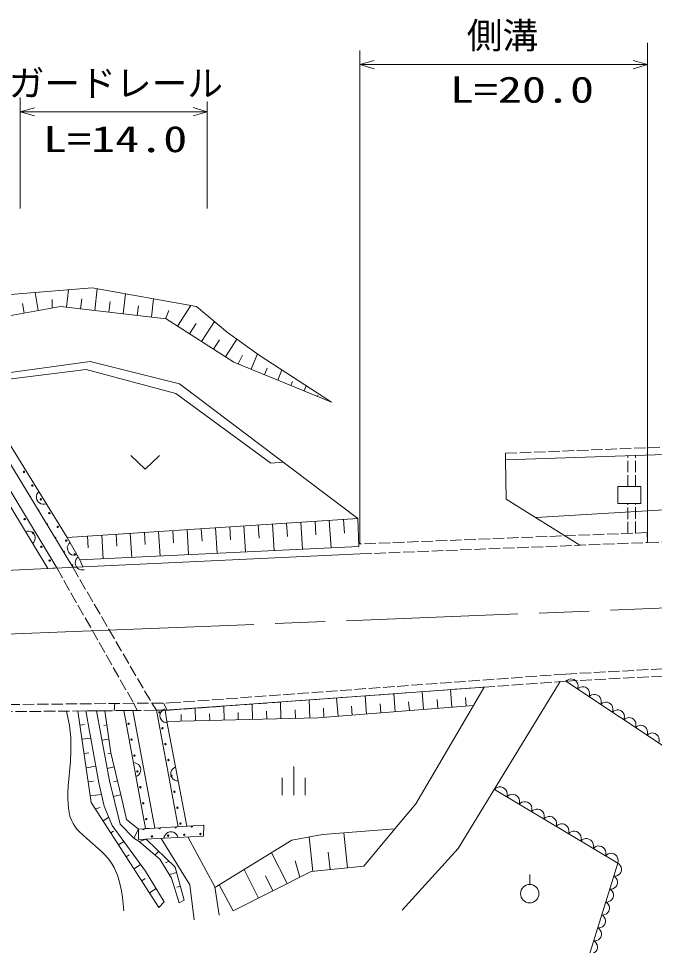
# Model space of a CAD drawing. Units: millimetres, scale not verified. Extents: x -64763 to 575237, y -104041 to 255959.
# Drawn here: x 71058 to 115577, y 138804 to 203668 of the extents above; entities that cross this region are included whole.
import ezdxf
from ezdxf.enums import TextEntityAlignment as Align

# ---------------------------------------------------------------- set-up
doc = ezdxf.new("R2010")
doc.units = ezdxf.units.MM
doc.header["$LTSCALE"] = 1000
doc.linetypes.add('CHAIN', pattern=[18.5, 12, -1.5, 3.5, -1.5])
doc.linetypes.add('USER1', pattern=[1, 0.8, -0.2])
for name, color, linetype, lineweight in [('M-BGD', 7, 'Continuous', 13), ('M-BMK-LINE', 2, 'Continuous', 13), ('M-STR-HTXT', 7, 'Continuous', 13), ('M-STR-STR1', 1, 'USER1', 13)]:
    doc.layers.add(name, color=color, linetype=linetype, lineweight=lineweight)
doc.styles.add('ＭＳ ゴシック', font='')
doc.styles.get('ＭＳ ゴシック').set_extended_font_data('MS Gothic')

# ---------------------------------------------------------------- blocks, each defined once
blk = doc.blocks.new('BUHIN2')
at = {"color": 7, "linetype": 'Continuous', "lineweight": 13}
blk.add_lwpolyline([(0, 500), (115, 460), (212, 400), (322, 305), (382, 195), (418, 78), (418, -78), (382, -195), (322, -305), (212, -402), (115, -462), (0, -500)], dxfattribs=at)
blk = doc.blocks.new('BUHIN3')
at = {"color": 7, "linetype": 'Continuous', "lineweight": 13}
blk.add_lwpolyline([(0, -500), (115, -462.5), (212.5, -402.5), (322.5, -305), (382.5, -195), (420, -77.5), (420, 77.5), (382.5, 195), (322.5, 305), (212.5, 402.5), (115, 460), (0, 500)], dxfattribs=at)
blk = doc.blocks.new('BUHIN7')
at = {"color": 7, "linetype": 'Continuous', "lineweight": 13}
for p, q in [((0, 1000), (0, -1000)), ((-800, 205), (-800, -995)), ((800, 205), (800, -995))]:
    blk.add_line(p, q, dxfattribs=at)
blk = doc.blocks.new('BUHIN9')
at = {"color": 7, "linetype": 'Continuous', "lineweight": 13}
blk.add_lwpolyline([(-1000, 475), (0, -470), (1000, 475)], dxfattribs=at)
blk = doc.blocks.new('BUHIN12')
at = {"color": 7, "linetype": 'Continuous', "lineweight": 13}
blk.add_line((0, 305), (0, 1000), dxfattribs=at)
blk.add_circle((0, -350), 645, dxfattribs=at)
blk = doc.blocks.new('BUHIN13')
at = {"color": 7, "linetype": 'Continuous', "lineweight": 13}
blk.add_lwpolyline([(-288, -1000), (0, 0), (285, -1000)], dxfattribs=at)

msp = doc.modelspace()

# ---------------------------------------------------------------- linework, layer by layer
at = {"layer": 'M-BGD'}
for p, q in [((67573, 184107), (76222, 184832)), ((72443, 183238), (72217, 184496)), ((74407, 183471), (74549, 184692)), ((76222, 184832), (83512, 183519)), ((76390, 183240), (76568, 184769)), ((78377, 183009), (78541, 184414)), ((71463, 183061), (71341, 183737)), ((73423, 183414), (73403, 184004)), ((75398, 183356), (75478, 184043)), ((77383, 183125), (77469, 183858)), ((79366, 182893), (79445, 183565)), ((80355, 182778), (80505, 184060)), ((82198, 182139), (83123, 183589)), ((74003, 183519), (69475, 182703)), ((81384, 182658), (74003, 183519)), ((81349, 182662), (81581, 183243)), ((83512, 183519), (85686, 181707)), ((86138, 179624), (81384, 182658)), ((83037, 181604), (83491, 182317)), ((83876, 181068), (84770, 182470)), ((85686, 181707), (87904, 180122)), ((84717, 180531), (85138, 181192)), ((85558, 179995), (86349, 181234)), ((86423, 179508), (86745, 180114)), ((87344, 179129), (87786, 180207)), ((87904, 180122), (92976, 176817)), ((62271, 177765), (76071, 179663)), ((75801, 179102), (67819, 178120)), ((82081, 177433), (75801, 179102)), ((76071, 179663), (82319, 178109)), ((92976, 176817), (86138, 179624)), ((88273, 178748), (88457, 179197)), ((89202, 178366), (89497, 179084)), ((74851, 165270), (66897, 178401)), ((67587, 178496), (74456, 167361)), ((73105, 165189), (65253, 178175)), ((65867, 178260), (73734, 165218)), ((82319, 178109), (94806, 168677)), ((90127, 177987), (90238, 178258)), ((91051, 177607), (91202, 177973)), ((88718, 172545), (82081, 177433)), ((91976, 177227), (92015, 177322)), ((105153, 172794), (122749, 173378)), ((105153, 172794), (105153, 173248)), ((89588, 172618), (88718, 172545)), ((105201, 170024), (105153, 172794)), ((113016, 170920), (114634, 170920)), ((113016, 169731), (113016, 170920)), ((114634, 169731), (114634, 170920)), ((110358, 166811), (105201, 170024)), ((120416, 169538), (107292, 168760)), ((113016, 169731), (114634, 169731)), ((74456, 167361), (94806, 168677)), ((94806, 168677), (94879, 166721)), ((84839, 168032), (84955, 166247)), ((85840, 168097), (85898, 167196)), ((86841, 168162), (86958, 166342)), ((87837, 168226), (87896, 167308)), ((88833, 168291), (88953, 166438)), ((89828, 168355), (89888, 167420)), ((90823, 168419), (90945, 166533)), ((91817, 168484), (91878, 167532)), ((92810, 168548), (92935, 166628)), ((93804, 168612), (93866, 167661)), ((75352, 165788), (74456, 167361)), ((74456, 167361), (75352, 165788)), ((75889, 167453), (75942, 166636)), ((76887, 167518), (76994, 165867)), ((77881, 167582), (77935, 166748)), ((78875, 167646), (78984, 165962)), ((79870, 167711), (79925, 166860)), ((80865, 167775), (80976, 166057)), ((81859, 167839), (81915, 166972)), ((82853, 167904), (82966, 166152)), ((83846, 167968), (83903, 167084)), ((94879, 166721), (75352, 165788)), ((68557, 164978), (94984, 166204)), ((75352, 165788), (75565, 165303)), ((73734, 165218), (73105, 165189)), ((75565, 165303), (74851, 165270)), ((108984, 157267), (101838, 145581)), ((123985, 147580), (109378, 157296)), ((94060, 156178), (103651, 156878)), ((97425, 155158), (97325, 156416)), ((99410, 155316), (99311, 156561)), ((101402, 155475), (101303, 156707)), ((103651, 156878), (102906, 155595)), ((77792, 155759), (77744, 155234)), ((79122, 155747), (79362, 155247)), ((80389, 155759), (80727, 155262)), ((81196, 155767), (81455, 155278)), ((81320, 155268), (94060, 156178)), ((87440, 154615), (87414, 155703)), ((89431, 154663), (89403, 155845)), ((91440, 154712), (91410, 155989)), ((93428, 154839), (93325, 156126)), ((95422, 154998), (95320, 156270)), ((96424, 155078), (96373, 155711)), ((98418, 155237), (98368, 155863)), ((100406, 155396), (100356, 156015)), ((102398, 155555), (102350, 156167)), ((75214, 155210), (75773, 155216)), ((76146, 148816), (75214, 155210)), ((75773, 155216), (76678, 150174)), ((76519, 155223), (77104, 155228)), ((77424, 150334), (76519, 155223)), ((77104, 155228), (77530, 152278)), ((78426, 155241), (79051, 155247)), ((79951, 146980), (78426, 155241)), ((79051, 155247), (80602, 147017)), ((80727, 155262), (81320, 155268)), ((82228, 147111), (80727, 155262)), ((81447, 154470), (81320, 155268)), ((81320, 155268), (81447, 154470)), ((83447, 154519), (83425, 155418)), ((85449, 154567), (85425, 155561)), ((86444, 154591), (86432, 155112)), ((88436, 154639), (88422, 155207)), ((90436, 154688), (90421, 155302)), ((102906, 155595), (92010, 154726)), ((92435, 154760), (92401, 155408)), ((94425, 154919), (94374, 155558)), ((102906, 155595), (98869, 148709)), ((92010, 154726), (81447, 154470)), ((81447, 154470), (82835, 147146)), ((82446, 154494), (82435, 154968)), ((84448, 154543), (84436, 155016)), ((75358, 154221), (75680, 154268)), ((77248, 154235), (77022, 154192)), ((75502, 153231), (76113, 153320)), ((77390, 153249), (76897, 153178)), ((75647, 152238), (75969, 152285)), ((77534, 152263), (77308, 152220)), ((77530, 152278), (78356, 148763)), ((75792, 151245), (76468, 151343)), ((77762, 151294), (77268, 151178)), ((75936, 150255), (76300, 150308)), ((76678, 150174), (77051, 148550)), ((78169, 147298), (77424, 150334)), ((77989, 150324), (77735, 150265)), ((76080, 149266), (76861, 149379)), ((78217, 149355), (77694, 149232)), ((113002, 144558), (104370, 149721)), ((80886, 141467), (76146, 148816)), ((77051, 148550), (77610, 147192)), ((78356, 148763), (78622, 147618)), ((98869, 148709), (97399, 146960)), ((76439, 148361), (76777, 148469)), ((76979, 147524), (77370, 147776)), ((79128, 146313), (78169, 147298)), ((78622, 147618), (79445, 146950)), ((77521, 146684), (77709, 146806)), ((77610, 147192), (79954, 143996)), ((79445, 146950), (79128, 146313)), ((79445, 146950), (84037, 147215)), ((79445, 146214), (79445, 146950)), ((80602, 147017), (79951, 146980)), ((82835, 147146), (82228, 147111)), ((84037, 147215), (84008, 146450)), ((92328, 146580), (97399, 146960)), ((94076, 144239), (93823, 146692)), ((97399, 146960), (95234, 144358)), ((78062, 145844), (78426, 146079)), ((79128, 146313), (79501, 146073)), ((84008, 146450), (79445, 146214)), ((79501, 146073), (79982, 146242)), ((80939, 144849), (79501, 146073)), ((79982, 146242), (82031, 144289)), ((81044, 146297), (83061, 143056)), ((82917, 146394), (84789, 142912)), ((84798, 142856), (90181, 146163)), ((90181, 146163), (92328, 146580)), ((91663, 143990), (91414, 146403)), ((80869, 145397), (80611, 145128)), ((89863, 143130), (88772, 145297)), ((92869, 144114), (92744, 145331)), ((101838, 145581), (97925, 141268)), ((78602, 145007), (78810, 145141)), ((81764, 143517), (80939, 144849)), ((81593, 144707), (81352, 144577)), ((90757, 143580), (90425, 144715)), ((79142, 144170), (79607, 144469)), ((82031, 144289), (82643, 141973)), ((87865, 142124), (86859, 144122)), ((95234, 144358), (91549, 143978)), ((110763, 137310), (113002, 144558)), ((79685, 143328), (79918, 143478)), ((79954, 143996), (81258, 141866)), ((82132, 143906), (81609, 143768)), ((82297, 141786), (81764, 143517)), ((91549, 143978), (86079, 141224)), ((88864, 142627), (88340, 143668)), ((80228, 142486), (80695, 142787)), ((82386, 142943), (82130, 142883)), ((83061, 143056), (83349, 140607)), ((84789, 142912), (85113, 140931)), ((86079, 141224), (85110, 143048)), ((81258, 141866), (80886, 141467)), ((82643, 141973), (82297, 141786))]:
    msp.add_line(p, q, dxfattribs=at)
at = {"layer": 'M-BGD', "linetype": 'USER1'}
for p, q in [((105153, 173248), (157696, 175265)), ((113719, 170920), (113719, 173078)), ((114258, 170920), (114258, 173106)), ((113719, 167645), (113719, 169731)), ((114258, 167666), (114258, 169731)), ((115084, 166998), (165968, 169130)), ((115056, 167697), (94956, 166903)), ((115085, 166998), (115056, 167697)), ((94984, 166204), (115084, 166998)), ((109346, 157795), (123566, 158554)), ((81614, 155771), (109346, 157795)), ((124163, 158085), (109378, 157296)), ((109378, 157296), (81635, 155271)), ((51360, 155485), (81614, 155771)), ((81635, 155271), (51365, 154985))]:
    msp.add_line(p, q, dxfattribs=at)
at = {"layer": 'M-BGD'}
msp.add_lwpolyline([(74420, 155203), (74624, 154190), (74679, 153774), (74712, 153355), (74729, 152875), (74726, 152394), (74690, 151673), (74537, 149944), (74515, 149508), (74514, 149071), (74559, 148412), (74598, 148133), (74657, 147859), (74778, 147515), (74872, 147331), (74989, 147148), (75148, 146943), (75325, 146750), (75828, 146289), (76835, 145413), (77077, 145175), (77311, 144916), (77470, 144713), (77617, 144493), (77751, 144255), (77876, 143990), (77983, 143715), (78085, 143394), (78171, 143054), (78258, 142616), (78326, 142167), (78433, 141233)], dxfattribs=at)
for centre in [(71432, 171947), (72026, 170984), (72620, 170021), (71484, 168643), (73214, 169058), (73808, 168096), (72069, 167675), (72655, 166707), (74402, 167133), (74996, 166170), (73240, 165738), (80918, 155114), (78764, 154321), (81129, 154003), (78969, 153209), (81339, 152891), (79175, 152096), (81550, 151779), (79380, 150984), (81760, 150668), (79586, 149871), (81971, 149556), (79791, 148758), (82182, 148445), (79997, 147646), (82392, 147333), (82660, 146546), (83790, 146605), (80400, 146430), (81530, 146488)]:
    msp.add_circle(centre, 50, dxfattribs=at)
for centre, start, end in [((71248, 171169), 332.58789, 89.82407), ((71842, 170206), 320.93077, 101.48118), ((72436, 169243), 310.08015, 112.3318), ((73030, 168280), 299.54575, 122.8662), ((73624, 167317), 288.95409, 133.45787), ((74218, 166354), 277.91209, 144.49986), ((74812, 165391), 265.84788, 156.56408), ((79806, 146965), 176.52028, 10.08327), ((80936, 147024), 168.51653, 18.08701), ((82066, 147082), 160.20346, 26.40009), ((83196, 147140), 151.33526, 35.26828)]:
    msp.add_arc(centre, 50, start, end, dxfattribs=at)
at = {"layer": 'M-BMK-LINE', "linetype": 'CHAIN'}
for p, q in [((75534, 160799), (198618, 165680)), ((-41788, 156098), (75534, 160799))]:
    msp.add_line(p, q, dxfattribs=at)
at = {"layer": 'M-STR-HTXT'}
for p, q in [((115085, 166998), (115085, 201964)), ((94956, 166903), (94956, 201440)), ((94956, 200440), (115085, 200440)), ((71166, 190379), (71166, 198144)), ((84273, 190379), (84273, 197872)), ((71166, 197144), (84273, 197144))]:
    msp.add_line(p, q, dxfattribs=at)
at = {"layer": 'M-STR-STR1'}
for p, q in [((73734, 165218), (79122, 155747)), ((74851, 165270), (80389, 155759))]:
    msp.add_line(p, q, dxfattribs=at)

# ---------------------------------------------------------------- block references
at = {"layer": 'M-BGD'}
for name, p in [('BUHIN9', (79917, 172614)), ('BUHIN7', (90319, 150324)), ('BUHIN12', (106847, 142779))]:
    msp.add_blockref(name, p, dxfattribs=at)
for p, rotation in [((72739, 170144), 211.66996), ((71796, 167353), 31.15643), ((74904, 166574), 209.67308), ((75459, 165546), 203.71387), ((81384, 154869), 189.07431), ((79188, 151110), 10.46282), ((82141, 150808), 190.72715), ((81726, 146332), 92.95458)]:
    msp.add_blockref('BUHIN2', p, dxfattribs=dict(at, rotation=rotation))
for p, xscale, yscale, rotation in [((109783, 157026), 0.9746561, 0.9746561, 56.36931), ((110595, 156486), 0.9746561, 0.9746561, 56.36931), ((111406, 155947), 0.9746561, 0.9746561, 56.36931), ((112218, 155407), 0.9746561, 0.9746561, 56.36931), ((113029, 154867), 0.9746561, 0.9746561, 56.36931), ((113841, 154327), 0.9746561, 0.9746561, 56.36931), ((114652, 153787), 0.9746561, 0.9746561, 56.36931), ((115464, 153248), 0.9746561, 0.9746561, 56.36931), ((104802, 149463), 1.005874, 1.005874, 59.11694), ((105665, 148947), 1.005874, 1.005874, 59.11694), ((106528, 148430), 1.005874, 1.005874, 59.11694), ((107391, 147914), 1.005874, 1.005874, 59.11694), ((108255, 147398), 1.005874, 1.005874, 59.11694), ((109118, 146882), 1.005874, 1.005874, 59.11694), ((109981, 146365), 1.005874, 1.005874, 59.11694), ((110844, 145849), 1.005874, 1.005874, 59.11694), ((111708, 145333), 1.005874, 1.005874, 59.11694), ((112571, 144816), 1.005874, 1.005874, 59.11694), ((112862, 144105), 0.9482918, 0.9482918, 342.82944), ((112583, 143199), 0.9482918, 0.9482918, 342.82944), ((112303, 142293), 0.9482918, 0.9482918, 342.82944), ((112023, 141387), 0.9482918, 0.9482918, 342.82944), ((111743, 140481), 0.9482918, 0.9482918, 342.82944), ((111463, 139575), 0.9482918, 0.9482918, 342.82944), ((111183, 138669), 0.9482918, 0.9482918, 342.82944)]:
    msp.add_blockref('BUHIN3', p, dxfattribs=dict(at, xscale=xscale, yscale=yscale, rotation=rotation))
at = {"layer": 'M-STR-HTXT'}
for p, rotation in [((94956, 200440), 90), ((115085, 200440), 270), ((71166, 197144), 90), ((84273, 197144), 270)]:
    msp.add_blockref('BUHIN13', p, dxfattribs=dict(at, rotation=rotation))

# ---------------------------------------------------------------- texts
at = {"layer": 'M-STR-HTXT', "style": 'ＭＳ ゴシック'}
for s, p in [('側溝', (102435, 201015)), ('ガードレール', (70368, 197675))]:
    msp.add_text(s, height=1833, dxfattribs=at).set_placement(p, align=Align.BOTTOM_LEFT)
at = {"layer": 'M-STR-HTXT', "style": 'ＭＳ ゴシック', "width": 1.35}
for s, p in [('L=20.0', (101248, 197229)), ('L=14.0', (72770, 193767))]:
    msp.add_text(s, height=1833, dxfattribs=at).set_placement(p, align=Align.BOTTOM_LEFT)

doc.saveas('drawing.dxf')
